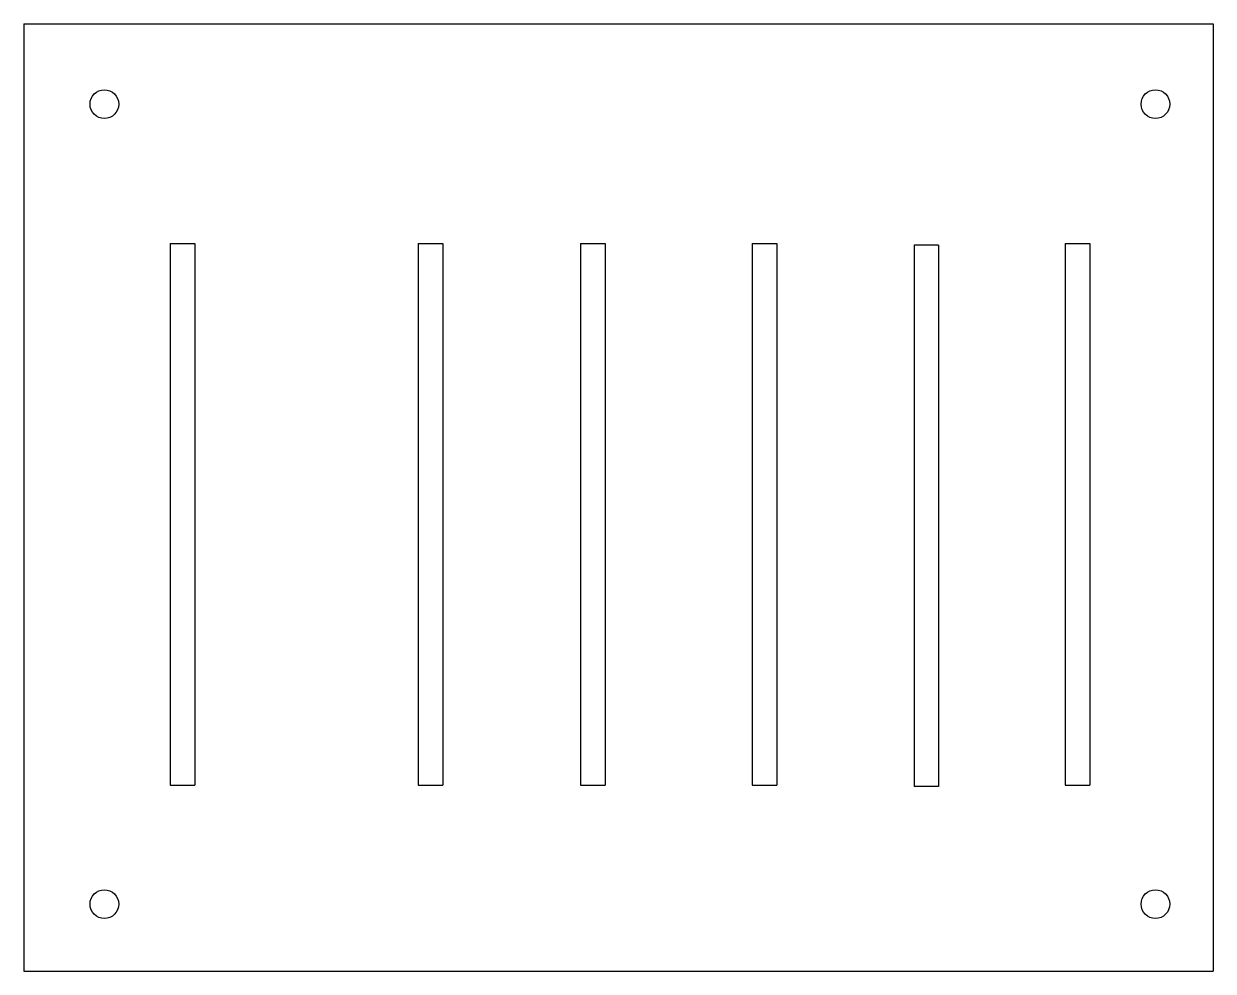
# Model space of a CAD drawing. Extents: x -89 to 56, y -35 to 81.
import ezdxf

# ---------------------------------------------------------------- set-up
doc = ezdxf.new("R2010")
doc.units = 0
doc.header["$MEASUREMENT"] = 0
doc.layers.add('MODELSKETCH_VISIBLE', color=7, linetype='CONTINUOUS')

msp = doc.modelspace()

# ---------------------------------------------------------------- linework, layer by layer
at = {"layer": 'MODELSKETCH_VISIBLE'}
for p, q in [((-89.14, 80.93), (-89.14, -34.54)), ((-89.14, 80.93), (55.72, 80.93)), ((55.72, 80.93), (55.72, -34.54)), ((-71.32, 54.14), (-68.32, 54.14)), ((-71.32, 54.14), (-71.32, -11.86)), ((-68.32, 54.14), (-68.32, -11.86)), ((-41.12, 54.14), (-41.12, -11.86)), ((-41.12, 54.14), (-38.12, 54.14)), ((-38.12, 54.14), (-38.12, -11.86)), ((-21.32, 54.14), (-18.32, 54.14)), ((-21.32, 54.14), (-21.32, -11.86)), ((-18.32, 54.14), (-18.32, -11.86)), ((-0.42, 54.14), (-0.42, -11.86)), ((-0.42, 54.14), (2.58, 54.14)), ((2.58, 54.14), (2.58, -11.86)), ((19.28, 53.96), (19.28, -12.04)), ((22.28, 53.96), (19.28, 53.96)), ((22.28, 53.96), (22.28, -12.04)), ((37.68, 54.14), (40.68, 54.14)), ((37.68, 54.14), (37.68, -11.86)), ((40.68, 54.14), (40.68, -11.86)), ((-71.32, -11.86), (-68.32, -11.86)), ((-41.12, -11.86), (-38.12, -11.86)), ((-21.32, -11.86), (-18.32, -11.86)), ((-0.42, -11.86), (2.58, -11.86)), ((22.28, -12.04), (19.28, -12.04)), ((37.68, -11.86), (40.68, -11.86)), ((-89.14, -34.54), (55.72, -34.54))]:
    msp.add_line(p, q, dxfattribs=at)
for centre in [(-79.32, 71.14), (48.68, 71.14), (-79.32, -26.36), (48.68, -26.36)]:
    msp.add_circle(centre, 1.75, dxfattribs=at)

doc.saveas('drawing.dxf')
